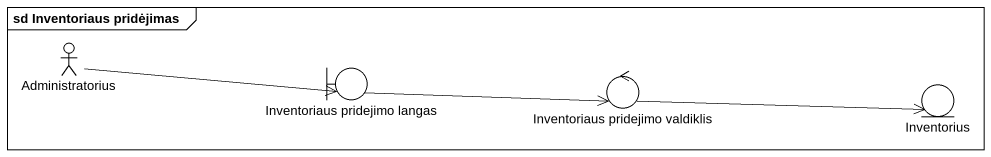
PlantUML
@startuml
mainframe sd Inventoriaus pridėjimas
actor Administratorius
boundary "Inventoriaus pridejimo langas" as Inventoriaus_pridejimo
control "Inventoriaus pridejimo valdiklis" as Inventoriaus_pridejimo_2
entity Inventorius
Administratorius -right-> Inventoriaus_pridejimo
Inventoriaus_pridejimo -right-> Inventoriaus_pridejimo_2
Inventoriaus_pridejimo_2 -right-> Inventorius
@enduml
